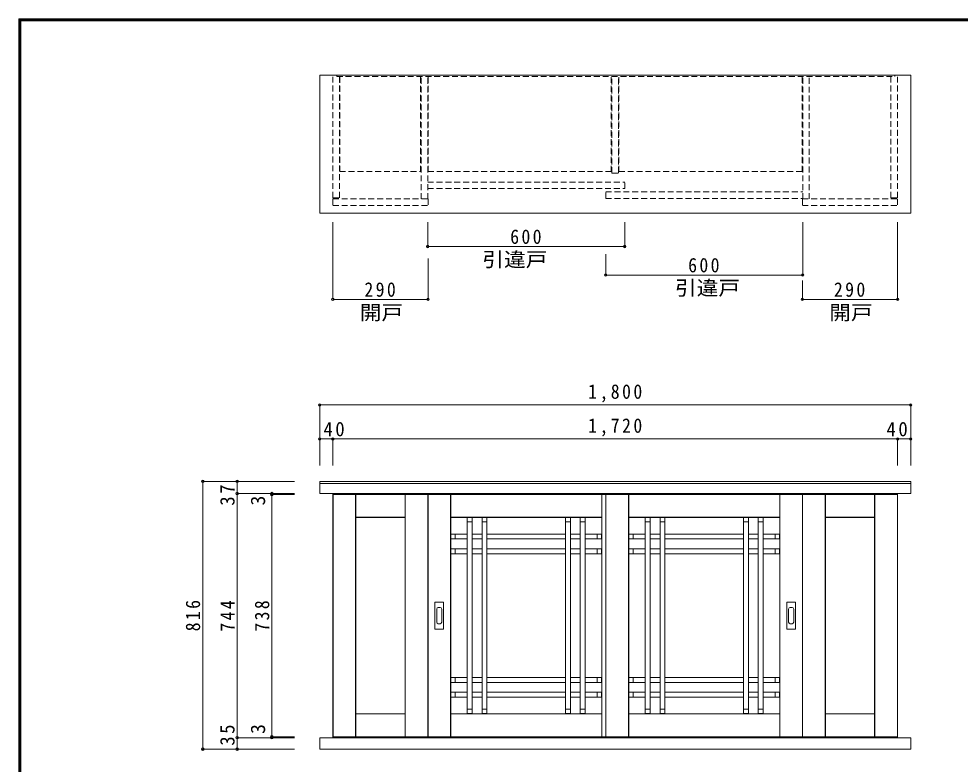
# Model space of a CAD drawing. Units: millimetres at full size, sheet at 1:15. Extents: x -2920 to 2930, y -2153 to 2088.
# Drawn here: x -2920 to -53, y -184 to 2088 of the extents above; entities that cross this region are included whole.
import ezdxf
from ezdxf.enums import TextEntityAlignment as Align

# ---------------------------------------------------------------- set-up
doc = ezdxf.new("R2010")
doc.units = ezdxf.units.MM
doc.header["$LTSCALE"] = 15
doc.header["$PDMODE"] = 32
doc.header["$PDSIZE"] = 7.5
doc.linetypes.add('DASHED1', pattern=[1.8, 1.2, -0.6])
doc.layers.add('2-2', color=7, linetype='Continuous', lineweight=18)
doc.layers.add('F-1', color=6, linetype='Continuous')
doc.styles.add('ＭＳ ゴシック', font='')
doc.styles.get('ＭＳ ゴシック').set_extended_font_data('MS Gothic')

msp = doc.modelspace()

# ---------------------------------------------------------------- linework, layer by layer
at = {"layer": '2-2', "linetype": 'DASHED1'}
for p, q in [((-1963.61, 1542.05), (-1963.61, 1915.55)), ((-1951.61, 1912.05), (-1951.61, 1915.55)), ((-1951.61, 1912.05), (-251.61, 1912.05)), ((-1943.61, 1542.05), (-1943.61, 1912.05)), ((-1942.61, 1622.05), (-1942.61, 1912.05)), ((-1696.61, 1622.05), (-1696.61, 1912.05)), ((-1694.61, 1538.55), (-1694.61, 1912.05)), ((-1674.61, 1538.55), (-1674.61, 1912.05)), ((-1673.61, 1622.05), (-1673.61, 1912.05)), ((-1113.61, 1617.05), (-1113.61, 1912.05)), ((-1092.61, 1622.05), (-1092.61, 1912.05)), ((-532.61, 1538.55), (-532.61, 1912.05)), ((-512.61, 1538.55), (-512.61, 1912.05)), ((-263.61, 1542.05), (-263.61, 1912.05)), ((-251.61, 1912.05), (-251.61, 1915.55)), ((-243.61, 1542.05), (-243.61, 1915.55)), ((-1942.61, 1622.05), (-1696.61, 1622.05)), ((-1674.61, 1590.05), (-1074.61, 1590.05)), ((-1132.61, 1560.05), (-532.61, 1560.05)), ((-1132.61, 1540.05), (-1132.61, 1560.05)), ((-1963.61, 1542.05), (-1943.61, 1542.05)), ((-1963.61, 1538.55), (-1673.61, 1538.55)), ((-1673.61, 1538.55), (-1673.61, 1518.55)), ((-1132.61, 1540.05), (-532.61, 1540.05)), ((-263.61, 1542.05), (-243.61, 1542.05))]:
    msp.add_line(p, q, dxfattribs=at)
at = {"layer": '2-2'}
for p, q in [((-1963.61, 1232.58), (-1963.61, 1468.12)), ((-1674.61, 1393.66), (-1674.61, 1468.12)), ((-1074.61, 1393.66), (-1074.61, 1468.12)), ((-532.61, 1306.85), (-532.61, 1468.12)), ((-243.61, 1232.58), (-243.61, 1468.12)), ((-1673.61, 1232.58), (-1673.61, 1357.42)), ((-1132.61, 1306.85), (-1132.61, 1370.51)), ((-533.61, 1232.58), (-533.61, 1289.87)), ((-2003.61, 910.98), (-2003.61, 807.31)), ((-203.61, 910.98), (-203.61, 807.31)), ((-2003.61, 807.31), (-2003.61, 726.16)), ((-1963.61, 807.31), (-1963.61, 726.16)), ((-243.61, 807.31), (-243.61, 726.16)), ((-203.61, 807.31), (-203.61, 726.16)), ((-2359.76, 678.02), (-2254.92, 678.02)), ((-2254.92, 678.02), (-2080.6, 678.02)), ((-2003.61, 678.02), (-203.61, 678.02)), ((-2003.61, 641.02), (-2003.61, 672.52)), ((-2003.61, 672.02), (-203.61, 672.02)), ((-2003.11, 678.02), (-203.61, 678.02)), ((-203.61, 641.02), (-203.61, 678.02)), ((-2254.92, 641.02), (-2149.25, 641.02)), ((-2254.92, 641.02), (-2080.6, 641.02)), ((-2149.25, 641.02), (-2080.6, 641.02)), ((-2149.25, 638.02), (-2080.6, 638.02)), ((-2003.11, 641.02), (-2003.61, 641.02)), ((-203.61, 641.02), (-2003.61, 641.02)), ((-1963.61, 638.02), (-1963.61, -99.98)), ((-1963.11, 638.02), (-1963.11, -99.98)), ((-1963.11, -99.98), (-1963.11, 638.02)), ((-1943.61, 638.02), (-1943.61, 641.02)), ((-1894.11, -99.98), (-1894.11, 638.02)), ((-1893.61, 638.02), (-1894.11, 638.02)), ((-1894.11, -99.98), (-1894.11, 638.02)), ((-1893.61, -99.98), (-1893.61, 638.02)), ((-1743.11, 638.02), (-1743.61, 638.02)), ((-1743.61, -99.98), (-1743.61, 638.02)), ((-1694.61, 638.02), (-1694.61, 641.02)), ((-1674.61, 638.02), (-1674.61, 641.02)), ((-1674.11, -99.98), (-1674.11, 638.02)), ((-1674.11, -99.98), (-1674.11, 638.02)), ((-1132.61, 638.02), (-1673.61, 638.02)), ((-1673.61, 638.02), (-1673.61, -99.98)), ((-1604.61, -99.98), (-1604.61, 638.02)), ((-1144.61, -99.98), (-1144.61, 638.02)), ((-1144.11, -99.98), (-1144.11, 638.02)), ((-1144.11, -99.98), (-1144.11, 638.02)), ((-533.11, 638.02), (-1132.61, 638.02)), ((-1132.61, -99.98), (-1132.61, 638.02)), ((-1132.11, 638.02), (-1132.11, -99.98)), ((-1132.11, -99.98), (-1132.11, 638.02)), ((-1063.11, -99.98), (-1063.11, 638.02)), ((-1063.11, -99.98), (-1063.11, 638.02)), ((-1062.61, -99.98), (-1062.61, 638.02)), ((-602.61, -99.98), (-602.61, 638.02)), ((-243.61, 638.02), (-533.61, 638.02)), ((-533.61, -99.98), (-533.61, 638.02)), ((-533.11, 638.02), (-533.11, -99.98)), ((-533.11, -99.98), (-533.11, 638.02)), ((-532.61, 641.02), (-532.61, 638.02)), ((-512.61, 641.02), (-512.61, 638.02)), ((-464.11, -99.98), (-464.11, 638.02)), ((-463.61, 638.02), (-464.11, 638.02)), ((-464.11, -99.98), (-464.11, 638.02)), ((-463.61, -99.98), (-463.61, 638.02)), ((-313.11, 638.02), (-313.61, 638.02)), ((-313.61, -99.98), (-313.61, 638.02)), ((-263.61, 641.02), (-263.61, 638.02)), ((-244.11, -99.98), (-244.11, 638.02)), ((-244.11, -99.98), (-244.11, 638.02)), ((-243.61, 641.02), (-243.61, 638.02)), ((-243.61, -99.98), (-243.61, 638.52)), ((-1893.61, 568.52), (-1743.61, 568.52)), ((-1743.61, 568.52), (-1893.61, 568.52)), ((-1743.61, 568.02), (-1893.61, 568.02)), ((-1144.61, 568.52), (-1604.61, 568.52)), ((-1144.61, 568.52), (-1604.61, 568.52)), ((-1144.61, 568.02), (-1604.61, 568.02)), ((-1554.11, -16.48), (-1554.11, 554.52)), ((-1539.11, -16.48), (-1539.11, 554.52)), ((-1509.11, -16.48), (-1509.11, 554.52)), ((-1494.11, -16.48), (-1494.11, 554.52)), ((-1255.11, -16.48), (-1255.11, 554.52)), ((-1240.11, -16.48), (-1240.11, 554.52)), ((-1210.11, -16.48), (-1210.11, 554.52)), ((-1195.11, -16.48), (-1195.11, 554.52)), ((-1062.61, 568.52), (-602.61, 568.52)), ((-1062.61, 568.52), (-602.61, 568.52)), ((-1062.61, 568.02), (-602.61, 568.02)), ((-1012.11, -16.48), (-1012.11, 554.52)), ((-997.11, -16.48), (-997.11, 554.52)), ((-967.11, -16.48), (-967.11, 554.52)), ((-952.11, -16.48), (-952.11, 554.52)), ((-713.11, -16.48), (-713.11, 554.52)), ((-698.11, -16.48), (-698.11, 554.52)), ((-668.11, -16.48), (-668.11, 554.52)), ((-653.11, -16.48), (-653.11, 554.52)), ((-463.61, 568.52), (-313.61, 568.52)), ((-313.61, 568.52), (-463.61, 568.52)), ((-313.61, 568.02), (-463.61, 568.02)), ((-1591.11, 517.52), (-1604.11, 517.52)), ((-1604.11, 517.52), (-1604.11, 502.52)), ((-1591.11, 517.52), (-1554.11, 517.52)), ((-1539.11, 517.52), (-1509.11, 517.52)), ((-1494.11, 517.52), (-1255.11, 517.52)), ((-1240.11, 517.52), (-1210.11, 517.52)), ((-1195.11, 517.52), (-1158.11, 517.52)), ((-1049.11, 517.52), (-1062.11, 517.52)), ((-1062.11, 517.52), (-1062.11, 502.52)), ((-1049.11, 517.52), (-1012.11, 517.52)), ((-997.11, 517.52), (-967.11, 517.52)), ((-952.11, 517.52), (-713.11, 517.52)), ((-698.11, 517.52), (-668.11, 517.52)), ((-653.11, 517.52), (-616.11, 517.52)), ((-1591.11, 502.52), (-1554.11, 502.52)), ((-1539.11, 502.52), (-1509.11, 502.52)), ((-1494.11, 502.52), (-1255.11, 502.52)), ((-1240.11, 502.52), (-1210.11, 502.52)), ((-1195.11, 502.52), (-1158.11, 502.52)), ((-1049.11, 502.52), (-1012.11, 502.52)), ((-997.11, 502.52), (-967.11, 502.52)), ((-952.11, 502.52), (-713.11, 502.52)), ((-698.11, 502.52), (-668.11, 502.52)), ((-653.11, 502.52), (-616.11, 502.52)), ((-1554.11, 472.52), (-1591.11, 472.52)), ((-1509.11, 472.52), (-1539.11, 472.52)), ((-1255.11, 472.52), (-1494.11, 472.52)), ((-1210.11, 472.52), (-1240.11, 472.52)), ((-1158.11, 472.52), (-1195.11, 472.52)), ((-1145.11, 457.52), (-1145.11, 472.52)), ((-1012.11, 472.52), (-1049.11, 472.52)), ((-967.11, 472.52), (-997.11, 472.52)), ((-713.11, 472.52), (-952.11, 472.52)), ((-668.11, 472.52), (-698.11, 472.52)), ((-616.11, 472.52), (-653.11, 472.52)), ((-603.11, 457.52), (-603.11, 472.52)), ((-1554.11, 457.52), (-1591.11, 457.52)), ((-1509.11, 457.52), (-1539.11, 457.52)), ((-1255.11, 457.52), (-1494.11, 457.52)), ((-1210.11, 457.52), (-1240.11, 457.52)), ((-1158.11, 457.52), (-1195.11, 457.52)), ((-1158.11, 457.52), (-1145.11, 457.52)), ((-1012.11, 457.52), (-1049.11, 457.52)), ((-967.11, 457.52), (-997.11, 457.52)), ((-713.11, 457.52), (-952.11, 457.52)), ((-668.11, 457.52), (-698.11, 457.52)), ((-616.11, 457.52), (-653.11, 457.52)), ((-616.11, 457.52), (-603.11, 457.52)), ((-1652.86, 310.52), (-1652.86, 227.52)), ((-1626.36, 310.52), (-1652.86, 310.52)), ((-1647.36, 288.77), (-1647.36, 249.27)), ((-1636.86, 293.77), (-1642.36, 293.77)), ((-1631.86, 249.27), (-1631.86, 288.77)), ((-1626.36, 227.52), (-1626.36, 310.52)), ((-580.86, 310.52), (-554.36, 310.52)), ((-580.86, 227.52), (-580.86, 310.52)), ((-575.36, 249.27), (-575.36, 288.77)), ((-570.36, 293.77), (-564.86, 293.77)), ((-559.86, 288.77), (-559.86, 249.27)), ((-554.36, 310.52), (-554.36, 227.52)), ((-1642.36, 244.27), (-1636.86, 244.27)), ((-564.86, 244.27), (-570.36, 244.27)), ((-1652.86, 227.52), (-1626.36, 227.52)), ((-554.36, 227.52), (-580.86, 227.52)), ((-1591.11, 80.52), (-1604.11, 80.52)), ((-1604.11, 80.52), (-1604.11, 65.52)), ((-1591.11, 80.52), (-1554.11, 80.52)), ((-1591.11, 65.52), (-1554.11, 65.52)), ((-1539.11, 80.52), (-1509.11, 80.52)), ((-1539.11, 65.52), (-1509.11, 65.52)), ((-1494.11, 80.52), (-1255.11, 80.52)), ((-1494.11, 65.52), (-1255.11, 65.52)), ((-1240.11, 80.52), (-1210.11, 80.52)), ((-1240.11, 65.52), (-1210.11, 65.52)), ((-1195.11, 80.52), (-1158.11, 80.52)), ((-1195.11, 65.52), (-1158.11, 65.52)), ((-1049.11, 80.52), (-1062.11, 80.52)), ((-1062.11, 80.52), (-1062.11, 65.52)), ((-1049.11, 80.52), (-1012.11, 80.52)), ((-1049.11, 65.52), (-1012.11, 65.52)), ((-997.11, 80.52), (-967.11, 80.52)), ((-997.11, 65.52), (-967.11, 65.52)), ((-952.11, 80.52), (-713.11, 80.52)), ((-952.11, 65.52), (-713.11, 65.52)), ((-698.11, 80.52), (-668.11, 80.52)), ((-698.11, 65.52), (-668.11, 65.52)), ((-653.11, 80.52), (-616.11, 80.52)), ((-653.11, 65.52), (-616.11, 65.52)), ((-1554.11, 35.52), (-1591.11, 35.52)), ((-1509.11, 35.52), (-1539.11, 35.52)), ((-1255.11, 35.52), (-1494.11, 35.52)), ((-1210.11, 35.52), (-1240.11, 35.52)), ((-1158.11, 35.52), (-1195.11, 35.52)), ((-1145.11, 20.52), (-1145.11, 35.52)), ((-1012.11, 35.52), (-1049.11, 35.52)), ((-967.11, 35.52), (-997.11, 35.52)), ((-713.11, 35.52), (-952.11, 35.52)), ((-668.11, 35.52), (-698.11, 35.52)), ((-616.11, 35.52), (-653.11, 35.52)), ((-603.11, 20.52), (-603.11, 35.52)), ((-1554.11, 20.52), (-1591.11, 20.52)), ((-1509.11, 20.52), (-1539.11, 20.52)), ((-1255.11, 20.52), (-1494.11, 20.52)), ((-1210.11, 20.52), (-1240.11, 20.52)), ((-1158.11, 20.52), (-1195.11, 20.52)), ((-1158.11, 20.52), (-1145.11, 20.52)), ((-1012.11, 20.52), (-1049.11, 20.52)), ((-967.11, 20.52), (-997.11, 20.52)), ((-713.11, 20.52), (-952.11, 20.52)), ((-668.11, 20.52), (-698.11, 20.52)), ((-616.11, 20.52), (-653.11, 20.52)), ((-616.11, 20.52), (-603.11, 20.52)), ((-1893.61, -29.98), (-1743.61, -29.98)), ((-1743.61, -30.48), (-1893.61, -30.48)), ((-1893.61, -30.48), (-1743.61, -30.48)), ((-1604.61, -29.98), (-1144.61, -29.98)), ((-1604.61, -30.48), (-1144.61, -30.48)), ((-1604.61, -30.48), (-1144.61, -30.48)), ((-602.61, -29.98), (-1062.61, -29.98)), ((-602.61, -30.48), (-1062.61, -30.48)), ((-602.61, -30.48), (-1062.61, -30.48)), ((-463.61, -29.98), (-313.61, -29.98)), ((-313.61, -30.48), (-463.61, -30.48)), ((-463.61, -30.48), (-313.61, -30.48)), ((-2254.92, -102.98), (-2149.25, -102.98)), ((-2149.25, -99.98), (-2080.6, -99.98)), ((-2149.25, -102.98), (-2080.6, -102.98)), ((-203.61, -102.98), (-2003.61, -102.98)), ((-1963.61, -99.98), (-1963.11, -99.98)), ((-1963.61, -102.98), (-1963.61, -99.98)), ((-1963.11, -99.98), (-1674.11, -99.98)), ((-1943.61, -102.98), (-1943.61, -99.98)), ((-1893.61, -99.98), (-1894.11, -99.98)), ((-1743.11, -99.98), (-1743.61, -99.98)), ((-1694.61, -102.98), (-1694.61, -99.98)), ((-1674.61, -102.98), (-1674.61, -99.98)), ((-1674.11, -99.98), (-1673.61, -99.98)), ((-1673.61, -99.98), (-1132.61, -99.98)), ((-1132.11, -99.98), (-1132.61, -99.98)), ((-1132.11, -99.98), (-533.61, -99.98)), ((-1113.61, -102.98), (-1113.61, -99.98)), ((-1093.61, -102.98), (-1093.61, -99.98)), ((-533.11, -99.98), (-533.61, -99.98)), ((-533.61, -99.98), (-243.61, -99.98)), ((-532.61, -99.98), (-532.61, -102.98)), ((-512.61, -99.98), (-512.61, -102.98)), ((-463.61, -99.98), (-464.11, -99.98)), ((-313.11, -99.98), (-313.61, -99.98)), ((-263.61, -99.98), (-263.61, -102.98)), ((-243.61, -99.98), (-243.61, -102.98)), ((-203.61, -137.98), (-203.61, -102.98)), ((-2359.76, -137.98), (-2254.92, -137.98)), ((-2359.76, -137.98), (-2254.92, -137.98)), ((-2254.92, -137.98), (-2080.6, -137.98)), ((-2003.61, -137.98), (-2003.11, -137.98)), ((-203.61, -137.98), (-2003.61, -137.98))]:
    msp.add_line(p, q, dxfattribs=at)
at = {"layer": '2-2', "color": 4}
for p, q in [((-1674.61, 1393.66), (-1074.61, 1393.66)), ((-1132.61, 1306.85), (-532.61, 1306.85)), ((-1963.61, 1232.58), (-1673.61, 1232.58)), ((-533.61, 1232.58), (-243.61, 1232.58)), ((-2003.61, 910.98), (-203.61, 910.98)), ((-2003.61, 807.31), (-1963.61, 807.31)), ((-1963.61, 807.31), (-243.61, 807.31)), ((-243.61, 807.31), (-203.61, 807.31)), ((-2359.76, -137.98), (-2359.76, 678.02)), ((-2254.92, 641.02), (-2254.92, 678.02)), ((-2254.92, 641.02), (-2254.92, -102.98)), ((-2149.25, 641.02), (-2149.25, 638.02)), ((-2149.25, 638.02), (-2149.25, -99.98)), ((-2254.92, -102.98), (-2254.92, -137.98)), ((-2149.25, -99.98), (-2149.25, -102.98))]:
    msp.add_line(p, q, dxfattribs=at)
at = {"layer": '2-2'}
for points in [[(-2003.61, 1495.55), (-2003.61, 1915.55), (-203.11, 1915.55)], [(-2003.61, 1495.55), (-203.11, 1495.55), (-203.11, 1915.55)], [(-2003.11, 678.02), (-2003.61, 678.02), (-2003.61, 672.02), (-2003.11, 672.02)], [(-1673.61, 638.02), (-1963.61, 638.02), (-1963.61, 641.02)], [(-1743.11, 638.02), (-1743.11, -99.98), (-1743.11, 638.02)], [(-1605.11, 638.02), (-1605.11, -99.98), (-1605.11, 638.02)], [(-602.11, 638.02), (-602.11, -99.98), (-602.11, 638.02)], [(-313.11, 638.02), (-313.11, -99.98), (-313.11, 638.02)], [(-1604.11, 502.52), (-1591.11, 502.52), (-1591.11, 517.52)], [(-1062.11, 502.52), (-1049.11, 502.52), (-1049.11, 517.52)], [(-1145.11, 472.52), (-1158.11, 472.52), (-1158.11, 457.52)], [(-603.11, 472.52), (-616.11, 472.52), (-616.11, 457.52)], [(-1604.11, 65.52), (-1591.11, 65.52), (-1591.11, 80.52)], [(-1062.11, 65.52), (-1049.11, 65.52), (-1049.11, 80.52)], [(-1145.11, 35.52), (-1158.11, 35.52), (-1158.11, 20.52)], [(-603.11, 35.52), (-616.11, 35.52), (-616.11, 20.52)], [(-2003.11, -102.98), (-2003.61, -102.98), (-2003.61, -137.98)]]:
    msp.add_lwpolyline(points, dxfattribs=at)
at = {"layer": '2-2', "linetype": 'DASHED1'}
for points in [[(-1673.61, 1622.05), (-1115.61, 1622.05), (-1115.61, 1912.05)], [(-1113.61, 1617.05), (-1093.61, 1617.05), (-1093.61, 1912.05)], [(-1092.61, 1622.05), (-534.61, 1622.05), (-534.61, 1912.05)], [(-1674.61, 1570.05), (-1074.61, 1570.05), (-1074.61, 1590.05)], [(-1963.61, 1538.55), (-1963.61, 1518.55), (-1673.61, 1518.55)], [(-533.61, 1538.55), (-533.61, 1518.55), (-243.61, 1518.55)], [(-533.61, 1538.55), (-243.61, 1538.55), (-243.61, 1518.55)]]:
    msp.add_lwpolyline(points, dxfattribs=at)
at = {"layer": '2-2'}
for points in [[(-1539.11, 554.52), (-1539.11, 567.52), (-1554.11, 567.52), (-1554.11, 554.52)], [(-1494.11, 554.52), (-1494.11, 567.52), (-1509.11, 567.52), (-1509.11, 554.52)], [(-1240.11, 554.52), (-1240.11, 567.52), (-1255.11, 567.52), (-1255.11, 554.52)], [(-1195.11, 554.52), (-1195.11, 567.52), (-1210.11, 567.52), (-1210.11, 554.52)], [(-997.11, 554.52), (-997.11, 567.52), (-1012.11, 567.52), (-1012.11, 554.52)], [(-952.11, 554.52), (-952.11, 567.52), (-967.11, 567.52), (-967.11, 554.52)], [(-698.11, 554.52), (-698.11, 567.52), (-713.11, 567.52), (-713.11, 554.52)], [(-653.11, 554.52), (-653.11, 567.52), (-668.11, 567.52), (-668.11, 554.52)], [(-1158.11, 502.52), (-1145.11, 502.52), (-1145.11, 517.52), (-1158.11, 517.52)], [(-616.11, 502.52), (-603.11, 502.52), (-603.11, 517.52), (-616.11, 517.52)], [(-1591.11, 472.52), (-1604.11, 472.52), (-1604.11, 457.52), (-1591.11, 457.52)], [(-1049.11, 472.52), (-1062.11, 472.52), (-1062.11, 457.52), (-1049.11, 457.52)], [(-1158.11, 65.52), (-1145.11, 65.52), (-1145.11, 80.52), (-1158.11, 80.52)], [(-616.11, 65.52), (-603.11, 65.52), (-603.11, 80.52), (-616.11, 80.52)], [(-1591.11, 35.52), (-1604.11, 35.52), (-1604.11, 20.52), (-1591.11, 20.52)], [(-1049.11, 35.52), (-1062.11, 35.52), (-1062.11, 20.52), (-1049.11, 20.52)], [(-1539.11, -29.48), (-1539.11, -16.48), (-1554.11, -16.48), (-1554.11, -29.48)], [(-1494.11, -29.48), (-1494.11, -16.48), (-1509.11, -16.48), (-1509.11, -29.48)], [(-1240.11, -29.48), (-1240.11, -16.48), (-1255.11, -16.48), (-1255.11, -29.48)], [(-1195.11, -29.48), (-1195.11, -16.48), (-1210.11, -16.48), (-1210.11, -29.48)], [(-997.11, -29.48), (-997.11, -16.48), (-1012.11, -16.48), (-1012.11, -29.48)], [(-952.11, -29.48), (-952.11, -16.48), (-967.11, -16.48), (-967.11, -29.48)], [(-698.11, -29.48), (-698.11, -16.48), (-713.11, -16.48), (-713.11, -29.48)], [(-653.11, -29.48), (-653.11, -16.48), (-668.11, -16.48), (-668.11, -29.48)]]:
    msp.add_lwpolyline(points, close=True, dxfattribs=at)
for centre, start, end in [((-1642.36, 288.77), 90, 180), ((-1636.86, 288.77), 0, 90), ((-570.36, 288.77), 90, 180), ((-564.86, 288.77), 0, 90), ((-1642.36, 249.27), 180, 270), ((-1636.86, 249.27), 270, 0), ((-570.36, 249.27), 180, 270), ((-564.86, 249.27), 270, 0)]:
    msp.add_arc(centre, 5, start, end, dxfattribs=at)
at = {"layer": '2-2', "color": 4}
for p in [(-1674.61, 1393.66), (-1074.61, 1393.66), (-1132.61, 1306.85), (-532.61, 1306.85), (-1963.61, 1232.58), (-1673.61, 1232.58), (-533.61, 1232.58), (-243.61, 1232.58), (-2003.61, 910.98), (-203.61, 910.98), (-2003.61, 807.31), (-1963.61, 807.31), (-243.61, 807.31), (-203.61, 807.31), (-2359.76, 678.02), (-2254.92, 678.02), (-2254.92, 641.02), (-2149.25, 641.02), (-2149.25, 638.02), (-2254.92, -102.98), (-2149.25, -99.98), (-2149.25, -102.98), (-2359.76, -137.98), (-2254.92, -137.98)]:
    msp.add_point(p, dxfattribs=at)
at = {"layer": 'F-1'}
for p, q in [((-2920.04, 2087.5), (-2920.04, -2102.5)), ((-2920.04, 2087.5), (2929.96, 2087.5)), ((-2920.04, 2085), (2929.96, 2085)), ((-2920.04, 2082.5), (2929.96, 2082.5)), ((-2917.54, 2087.5), (-2917.54, -2102.5)), ((-2915.04, 2087.5), (-2915.04, -2102.5))]:
    msp.add_line(p, q, dxfattribs=at)

# ---------------------------------------------------------------- texts
at = {"layer": '2-2', "style": 'ＭＳ ゴシック', "width": 1.1}
for s, p in [('引違戸', (-1508.2, 1319.06)), ('引違戸', (-921.39, 1232.24)), ('開戸', (-1881.69, 1157.3)), ('開戸', (-451.69, 1157.3))]:
    msp.add_text(s, height=43.99, dxfattribs=at).set_placement(p, align=Align.BOTTOM_LEFT)
at = {"layer": '2-2', "style": 'ＭＳ ゴシック'}
for p in [(-2156.75, 604.51), (-2156.75, -91.38)]:
    msp.add_text('3', height=43.99, rotation=90, dxfattribs=at).set_placement(p, align=Align.BOTTOM_LEFT)
at = {"layer": '2-2', "char_height": 43.99, "attachment_point": 7, "style": 'ＭＳ ゴシック'}
for s, insert in [('\\T1.27;\\W0.9;600', (-1423.36, 1401.16)), ('\\T1.27;\\W0.9;600', (-881.36, 1314.35)), ('\\T1.27;\\W0.9;290', (-1867.36, 1240.08)), ('\\T1.27;\\W0.9;290', (-437.36, 1240.08)), ('\\T1.28;\\W0.9;1,800', (-1186.11, 918.48)), ('\\T1.28;\\W0.9;1,720', (-1186.11, 814.81)), ('\\T1.27;\\W0.95;40', (-1992.23, 814.81)), ('\\T1.27;\\W0.95;40', (-277.26, 814.81))]:
    msp.add_mtext(s, dxfattribs=dict(at, insert=insert))
at = {"layer": '2-2', "char_height": 43.99, "attachment_point": 7, "rotation": 90, "style": 'ＭＳ ゴシック'}
for s, insert in [('\\T1.27;\\W0.95;37', (-2262.42, 604.01)), ('\\T1.27;\\W0.9;816', (-2367.26, 221.27)), ('\\T1.27;\\W0.9;744', (-2262.42, 220.27)), ('\\T1.27;\\W0.9;738', (-2156.75, 220.27)), ('\\T1.27;\\W0.95;35', (-2262.42, -127.26))]:
    msp.add_mtext(s, dxfattribs=dict(at, insert=insert))

doc.saveas('drawing.dxf')
